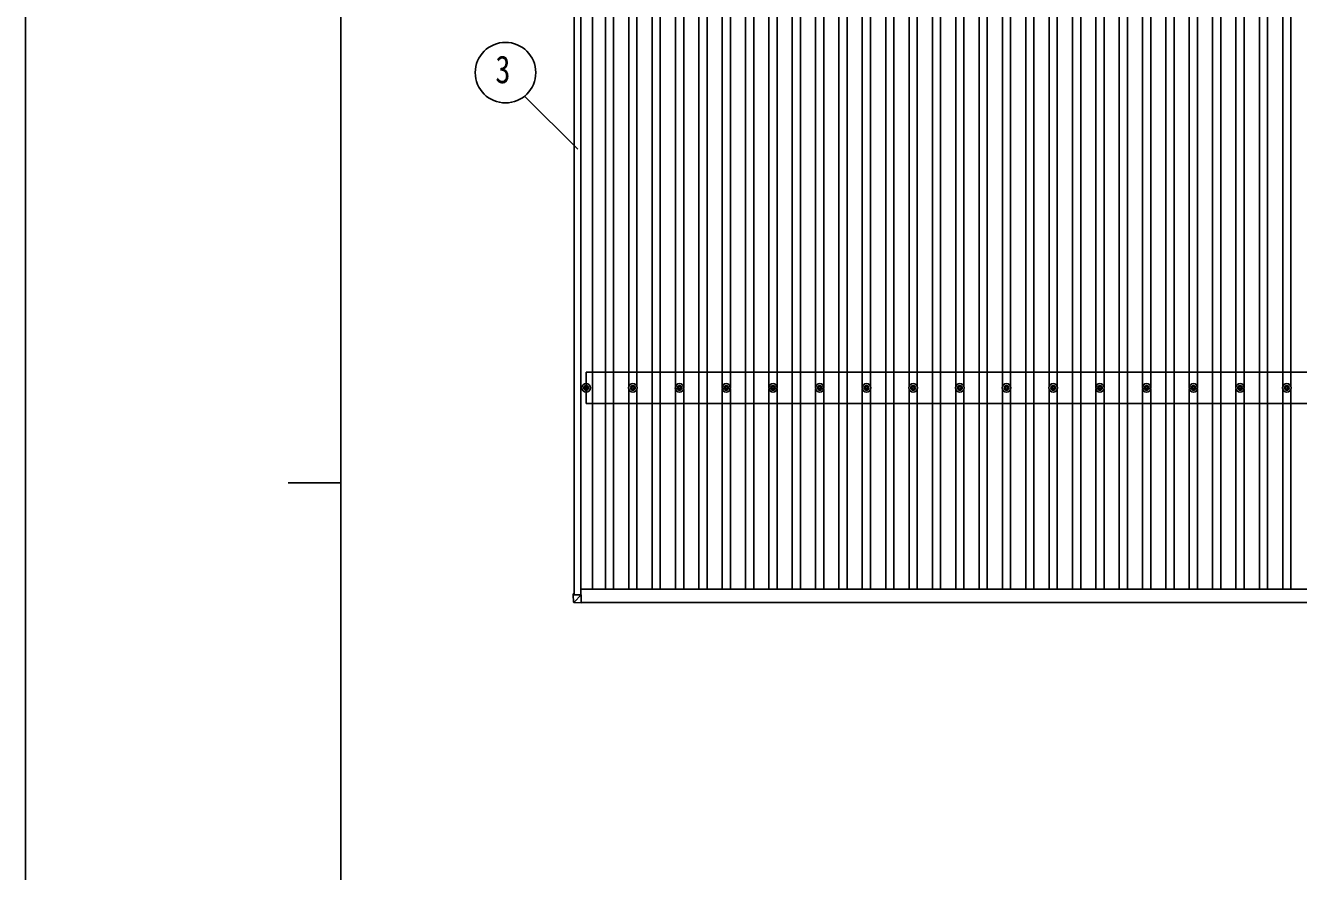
# Model space of a CAD drawing. Units: millimetres, scale not verified. Extents: x -18922 to 18922, y -13365 to 13365.
# Drawn here: x -18922 to -13471, y -1102 to 2520 of the extents above; entities that cross this region are included whole.
import ezdxf
from ezdxf.enums import TextEntityAlignment as Align

# ---------------------------------------------------------------- set-up
doc = ezdxf.new("R2010")
doc.units = ezdxf.units.MM
doc.header["$LTSCALE"] = 70
for name, color, linetype in [('0-5_YKK_13', 4, 'Continuous'), ('0-6_YKK_A1', 4, 'Continuous'), ('0-7_YKK_D', 6, 'Continuous'), ('0-8_YKK_ZWAK', 7, 'Continuous')]:
    doc.layers.add(name, color=color, linetype=linetype)
doc.styles.add('ＭＳ ゴシック', font='')
doc.styles.get('ＭＳ ゴシック').set_extended_font_data('MS Gothic')

msp = doc.modelspace()

# ---------------------------------------------------------------- linework, layer by layer
at = {"layer": '0-5_YKK_13'}
for p, q in [((-16531.44, 969.86), (-16527.02, 969.86)), ((-16531.44, 966.36), (-16527.02, 966.36)), ((-16523.19, 978.11), (-16523.19, 973.69)), ((-16523.19, 962.53), (-16523.19, 958.11)), ((-16519.69, 978.11), (-16519.69, 973.69)), ((-16519.69, 962.53), (-16519.69, 958.11)), ((-16515.86, 969.86), (-16511.44, 969.86)), ((-16515.86, 966.36), (-16511.44, 966.36)), ((-16331.44, 969.86), (-16327.02, 969.86)), ((-16331.44, 966.36), (-16327.02, 966.36)), ((-16323.19, 978.11), (-16323.19, 973.69)), ((-16323.19, 962.53), (-16323.19, 958.11)), ((-16319.69, 978.11), (-16319.69, 973.69)), ((-16319.69, 962.53), (-16319.69, 958.11)), ((-16315.86, 969.86), (-16311.44, 969.86)), ((-16315.86, 966.36), (-16311.44, 966.36)), ((-16131.44, 969.86), (-16127.02, 969.86)), ((-16131.44, 966.36), (-16127.02, 966.36)), ((-16123.19, 978.11), (-16123.19, 973.69)), ((-16123.19, 962.53), (-16123.19, 958.11)), ((-16119.69, 978.11), (-16119.69, 973.69)), ((-16119.69, 962.53), (-16119.69, 958.11)), ((-16115.86, 969.86), (-16111.44, 969.86)), ((-16115.86, 966.36), (-16111.44, 966.36)), ((-15931.44, 969.86), (-15927.02, 969.86)), ((-15931.44, 966.36), (-15927.02, 966.36)), ((-15923.19, 978.11), (-15923.19, 973.69)), ((-15923.19, 962.53), (-15923.19, 958.11)), ((-15919.69, 978.11), (-15919.69, 973.69)), ((-15919.69, 962.53), (-15919.69, 958.11)), ((-15915.86, 969.86), (-15911.44, 969.86)), ((-15915.86, 966.36), (-15911.44, 966.36)), ((-15731.44, 969.86), (-15727.02, 969.86)), ((-15731.44, 966.36), (-15727.02, 966.36)), ((-15723.19, 978.11), (-15723.19, 973.69)), ((-15723.19, 962.53), (-15723.19, 958.11)), ((-15719.69, 978.11), (-15719.69, 973.69)), ((-15719.69, 962.53), (-15719.69, 958.11)), ((-15715.86, 969.86), (-15711.44, 969.86)), ((-15715.86, 966.36), (-15711.44, 966.36)), ((-15531.44, 969.86), (-15527.02, 969.86)), ((-15531.44, 966.36), (-15527.02, 966.36)), ((-15523.19, 978.11), (-15523.19, 973.69)), ((-15523.19, 962.53), (-15523.19, 958.11)), ((-15519.69, 978.11), (-15519.69, 973.69)), ((-15519.69, 962.53), (-15519.69, 958.11)), ((-15515.86, 969.86), (-15511.44, 969.86)), ((-15515.86, 966.36), (-15511.44, 966.36)), ((-15331.44, 969.86), (-15327.02, 969.86)), ((-15331.44, 966.36), (-15327.02, 966.36)), ((-15323.19, 978.11), (-15323.19, 973.69)), ((-15323.19, 962.53), (-15323.19, 958.11)), ((-15319.69, 978.11), (-15319.69, 973.69)), ((-15319.69, 962.53), (-15319.69, 958.11)), ((-15315.86, 969.86), (-15311.44, 969.86)), ((-15315.86, 966.36), (-15311.44, 966.36)), ((-15131.44, 969.86), (-15127.02, 969.86)), ((-15131.44, 966.36), (-15127.02, 966.36)), ((-15123.19, 978.11), (-15123.19, 973.69)), ((-15123.19, 962.53), (-15123.19, 958.11)), ((-15119.69, 978.11), (-15119.69, 973.69)), ((-15119.69, 962.53), (-15119.69, 958.11)), ((-15115.86, 969.86), (-15111.44, 969.86)), ((-15115.86, 966.36), (-15111.44, 966.36)), ((-14931.44, 969.86), (-14927.02, 969.86)), ((-14931.44, 966.36), (-14927.02, 966.36)), ((-14923.19, 978.11), (-14923.19, 973.69)), ((-14923.19, 962.53), (-14923.19, 958.11)), ((-14919.69, 978.11), (-14919.69, 973.69)), ((-14919.69, 962.53), (-14919.69, 958.11)), ((-14915.86, 969.86), (-14911.44, 969.86)), ((-14915.86, 966.36), (-14911.44, 966.36)), ((-14731.44, 969.86), (-14727.02, 969.86)), ((-14731.44, 966.36), (-14727.02, 966.36)), ((-14723.19, 978.11), (-14723.19, 973.69)), ((-14723.19, 962.53), (-14723.19, 958.11)), ((-14719.69, 978.11), (-14719.69, 973.69)), ((-14719.69, 962.53), (-14719.69, 958.11)), ((-14715.86, 969.86), (-14711.44, 969.86)), ((-14715.86, 966.36), (-14711.44, 966.36)), ((-14531.44, 969.86), (-14527.02, 969.86)), ((-14531.44, 966.36), (-14527.02, 966.36)), ((-14523.19, 978.11), (-14523.19, 973.69)), ((-14523.19, 962.53), (-14523.19, 958.11)), ((-14519.69, 978.11), (-14519.69, 973.69)), ((-14519.69, 962.53), (-14519.69, 958.11)), ((-14515.86, 969.86), (-14511.44, 969.86)), ((-14515.86, 966.36), (-14511.44, 966.36)), ((-14331.44, 969.86), (-14327.02, 969.86)), ((-14331.44, 966.36), (-14327.02, 966.36)), ((-14323.19, 978.11), (-14323.19, 973.69)), ((-14323.19, 962.53), (-14323.19, 958.11)), ((-14319.69, 978.11), (-14319.69, 973.69)), ((-14319.69, 962.53), (-14319.69, 958.11)), ((-14315.86, 969.86), (-14311.44, 969.86)), ((-14315.86, 966.36), (-14311.44, 966.36)), ((-14131.44, 969.86), (-14127.02, 969.86)), ((-14131.44, 966.36), (-14127.02, 966.36)), ((-14123.19, 978.11), (-14123.19, 973.69)), ((-14123.19, 962.53), (-14123.19, 958.11)), ((-14119.69, 978.11), (-14119.69, 973.69)), ((-14119.69, 962.53), (-14119.69, 958.11)), ((-14115.86, 969.86), (-14111.44, 969.86)), ((-14115.86, 966.36), (-14111.44, 966.36)), ((-13931.44, 969.86), (-13927.02, 969.86)), ((-13931.44, 966.36), (-13927.02, 966.36)), ((-13923.19, 978.11), (-13923.19, 973.69)), ((-13923.19, 962.53), (-13923.19, 958.11)), ((-13919.69, 978.11), (-13919.69, 973.69)), ((-13919.69, 962.53), (-13919.69, 958.11)), ((-13915.86, 969.86), (-13911.44, 969.86)), ((-13915.86, 966.36), (-13911.44, 966.36)), ((-13731.44, 969.86), (-13727.02, 969.86)), ((-13731.44, 966.36), (-13727.02, 966.36)), ((-13723.19, 978.11), (-13723.19, 973.69)), ((-13723.19, 962.53), (-13723.19, 958.11)), ((-13719.69, 978.11), (-13719.69, 973.69)), ((-13719.69, 962.53), (-13719.69, 958.11)), ((-13715.86, 969.86), (-13711.44, 969.86)), ((-13715.86, 966.36), (-13711.44, 966.36)), ((-13531.44, 969.86), (-13527.02, 969.86)), ((-13531.44, 966.36), (-13527.02, 966.36)), ((-13523.19, 978.11), (-13523.19, 973.69)), ((-13523.19, 962.53), (-13523.19, 958.11)), ((-13519.69, 978.11), (-13519.69, 973.69)), ((-13519.69, 962.53), (-13519.69, 958.11)), ((-13515.86, 969.86), (-13511.44, 969.86)), ((-13515.86, 966.36), (-13511.44, 966.36)), ((-16577.25, 86.84), (-16577.25, 82.03)), ((-16575.38, 51.49), (-16577.25, 82.03)), ((-16576.32, 86.88), (-16573.95, 86.88)), ((-16575.35, 81.97), (-16542.95, 81.91)), ((-16574.75, 82.07), (-16574.75, 86.78)), ((-16574.54, 83.33), (-16574.75, 86.78)), ((-16574.63, 83.33), (-16574.63, 83.28)), ((-16573.95, 83.33), (-16574.63, 83.33)), ((-16573.95, 86.8), (-16574.28, 86.8)), ((-16542.98, 81.99), (-16574.28, 82.05)), ((-16573.95, 86.88), (-16573.95, 82.05)), ((-16542.95, 81.91), (-16573.39, 51.54)), ((-16542.95, 81.91), (-16542.95, 81.99)), ((-16542.95, 49.58), (-16542.95, 81.91)), ((-16573.51, 49.62), (-16542.95, 47.75)), ((-16542.95, 49.58), (-16542.95, 47.75))]:
    msp.add_line(p, q, dxfattribs=at)
msp.add_lwpolyline([(-16574.55, 82.05), (-16574.63, 83.28), (-16573.95, 83.28)], dxfattribs=at)
for centre, radius in [((-16521.44, 968.11), 18.25), ((-16321.44, 968.11), 18.25), ((-16121.44, 968.11), 18.25), ((-15921.44, 968.11), 18.25), ((-15721.44, 968.11), 18.25), ((-15521.44, 968.11), 18.25), ((-15321.44, 968.11), 18.25), ((-15121.44, 968.11), 18.25), ((-14921.44, 968.11), 18.25), ((-14721.44, 968.11), 18.25), ((-14521.44, 968.11), 18.25), ((-14321.44, 968.11), 18.25), ((-14121.44, 968.11), 18.25), ((-13921.44, 968.11), 18.25), ((-13721.44, 968.11), 18.25), ((-13521.44, 968.11), 18.25), ((-16521.44, 968.11), 10.15), ((-16521.44, 968.11), 5.85), ((-16521.44, 968.11), 5.25), ((-16321.44, 968.11), 10.15), ((-16321.44, 968.11), 5.85), ((-16321.44, 968.11), 5.25), ((-16121.44, 968.11), 10.15), ((-16121.44, 968.11), 5.85), ((-16121.44, 968.11), 5.25), ((-15921.44, 968.11), 10.15), ((-15921.44, 968.11), 5.85), ((-15921.44, 968.11), 5.25), ((-15721.44, 968.11), 10.15), ((-15721.44, 968.11), 5.85), ((-15721.44, 968.11), 5.25), ((-15521.44, 968.11), 10.15), ((-15521.44, 968.11), 5.85), ((-15521.44, 968.11), 5.25), ((-15321.44, 968.11), 10.15), ((-15321.44, 968.11), 5.85), ((-15321.44, 968.11), 5.25), ((-15121.44, 968.11), 10.15), ((-15121.44, 968.11), 5.85), ((-15121.44, 968.11), 5.25), ((-14921.44, 968.11), 10.15), ((-14921.44, 968.11), 5.85), ((-14921.44, 968.11), 5.25), ((-14721.44, 968.11), 10.15), ((-14721.44, 968.11), 5.85), ((-14721.44, 968.11), 5.25), ((-14521.44, 968.11), 10.15), ((-14521.44, 968.11), 5.85), ((-14521.44, 968.11), 5.25), ((-14321.44, 968.11), 10.15), ((-14321.44, 968.11), 5.85), ((-14321.44, 968.11), 5.25), ((-14121.44, 968.11), 10.15), ((-14121.44, 968.11), 5.85), ((-14121.44, 968.11), 5.25), ((-13921.44, 968.11), 10.15), ((-13921.44, 968.11), 5.85), ((-13921.44, 968.11), 5.25), ((-13721.44, 968.11), 10.15), ((-13721.44, 968.11), 5.85), ((-13721.44, 968.11), 5.25), ((-13521.44, 968.11), 10.15), ((-13521.44, 968.11), 5.85), ((-13521.44, 968.11), 5.25)]:
    msp.add_circle(centre, radius, dxfattribs=at)
msp.add_arc((-16573.39, 51.61), 2, 183.50806, 266.50804, dxfattribs=at)
for centre, major_axis, ratio, start_param, end_param in [((-16576.25, 86.84), (-1, 0), 0.033322, 4.7783711, 6.2831892), ((-16575.25, 82.03), (-2, 0), 0.033268, 0.0000002, 1.5185344), ((-16574.25, 86.78), (-0.501, 0), 0.033322, 4.7783711, 6.2831892), ((-16574.25, 82.07), (-0.501, 0), 0.033268, 0.0000002, 1.5185344), ((-16542.95, 82.01), (-0.707, 0.001), 0.023584, 1.5338014, 1.5708169), ((-16573.39, 51.61), (-2, -0.12), 0.057795, 6.2811464, 7.7996806), ((-16575.59, 87.54), (-2.1, 36.05), 0.055302, 3.141582, 3.1906491)]:
    msp.add_ellipse(centre, major_axis=major_axis, ratio=ratio, start_param=start_param, end_param=end_param, dxfattribs=at)
at = {"layer": '0-6_YKK_A1'}
for p, q in [((-16573.44, 82.05), (-16573.44, 10852.33)), ((-16544.44, 82), (-16544.44, 10852.28)), ((-16494.94, 106.74), (-16494.94, 10825.09)), ((-16438.94, 106.74), (-16438.94, 10825.09)), ((-16403.94, 106.74), (-16403.94, 10825.09)), ((-16238.94, 106.74), (-16238.94, 10825.09)), ((-16203.94, 106.74), (-16203.94, 10825.09)), ((-16038.94, 106.74), (-16038.94, 10825.09)), ((-16003.94, 106.74), (-16003.94, 10825.09)), ((-15838.94, 106.74), (-15838.94, 10825.09)), ((-15803.94, 106.74), (-15803.94, 10825.09)), ((-15638.94, 106.74), (-15638.94, 10825.09)), ((-15603.94, 106.74), (-15603.94, 10825.09)), ((-15438.94, 106.74), (-15438.94, 10825.09)), ((-15403.94, 106.74), (-15403.94, 10825.09)), ((-15238.94, 106.74), (-15238.94, 10825.09)), ((-15203.94, 106.74), (-15203.94, 10825.09)), ((-15038.94, 106.74), (-15038.94, 10825.09)), ((-15003.94, 106.74), (-15003.94, 10825.09)), ((-14838.94, 106.74), (-14838.94, 10825.09)), ((-14803.94, 106.74), (-14803.94, 10825.09)), ((-14638.94, 106.74), (-14638.94, 10825.09)), ((-14603.94, 106.74), (-14603.94, 10825.09)), ((-14438.94, 106.74), (-14438.94, 10825.09)), ((-14403.94, 106.74), (-14403.94, 10825.09)), ((-14238.94, 106.74), (-14238.94, 10825.09)), ((-14203.94, 106.74), (-14203.94, 10825.09)), ((-14038.94, 106.74), (-14038.94, 10825.09)), ((-14003.94, 106.74), (-14003.94, 10825.09)), ((-13838.94, 106.74), (-13838.94, 10825.09)), ((-13803.94, 106.74), (-13803.94, 10825.09)), ((-13638.94, 106.74), (-13638.94, 10825.09)), ((-13603.94, 106.74), (-13603.94, 10825.09)), ((-16338.94, 973.29), (-16338.94, 3962.93)), ((-16303.94, 973.29), (-16303.94, 3962.93)), ((-16138.94, 973.29), (-16138.94, 3962.93)), ((-16103.94, 973.29), (-16103.94, 3962.93)), ((-15938.94, 973.29), (-15938.94, 3962.93)), ((-15903.94, 973.29), (-15903.94, 3962.93)), ((-15738.94, 973.29), (-15738.94, 3962.93)), ((-15703.94, 973.29), (-15703.94, 3962.93)), ((-15538.94, 973.29), (-15538.94, 3962.93)), ((-15503.94, 973.29), (-15503.94, 3962.93)), ((-15338.94, 973.29), (-15338.94, 3962.93)), ((-15303.94, 973.29), (-15303.94, 3962.93)), ((-15138.94, 973.29), (-15138.94, 3962.93)), ((-15103.94, 973.29), (-15103.94, 3962.93)), ((-14938.94, 973.29), (-14938.94, 3962.93)), ((-14903.94, 973.29), (-14903.94, 3962.93)), ((-14738.94, 973.29), (-14738.94, 3962.93)), ((-14703.94, 973.29), (-14703.94, 3962.93)), ((-14538.94, 973.29), (-14538.94, 3962.93)), ((-14503.94, 973.29), (-14503.94, 3962.93)), ((-14338.94, 973.29), (-14338.94, 3962.93)), ((-14303.94, 973.29), (-14303.94, 3962.93)), ((-14138.94, 973.29), (-14138.94, 3962.93)), ((-14103.94, 973.29), (-14103.94, 3962.93)), ((-13938.94, 973.29), (-13938.94, 3962.93)), ((-13903.94, 973.29), (-13903.94, 3962.93)), ((-13738.94, 973.29), (-13738.94, 3962.93)), ((-13703.94, 973.29), (-13703.94, 3962.93)), ((-13538.94, 973.29), (-13538.94, 3962.93)), ((-13503.94, 973.29), (-13503.94, 3962.93)), ((-8718.69, 1035.11), (-16521.44, 1035.11)), ((-16521.44, 901.11), (-16521.44, 1035.11)), ((-16338.94, 106.74), (-16338.94, 962.93)), ((-16303.94, 106.74), (-16303.94, 962.93)), ((-16138.94, 106.74), (-16138.94, 962.93)), ((-16103.94, 106.74), (-16103.94, 962.93)), ((-15938.94, 106.74), (-15938.94, 962.93)), ((-15903.94, 106.74), (-15903.94, 962.93)), ((-15738.94, 106.74), (-15738.94, 962.93)), ((-15703.94, 106.74), (-15703.94, 962.93)), ((-15538.94, 106.74), (-15538.94, 962.93)), ((-15503.94, 106.74), (-15503.94, 962.93)), ((-15338.94, 106.74), (-15338.94, 962.93)), ((-15303.94, 106.74), (-15303.94, 962.93)), ((-15138.94, 106.74), (-15138.94, 962.93)), ((-15103.94, 106.74), (-15103.94, 962.93)), ((-14938.94, 106.74), (-14938.94, 962.93)), ((-14903.94, 106.74), (-14903.94, 962.93)), ((-14738.94, 106.74), (-14738.94, 962.93)), ((-14703.94, 106.74), (-14703.94, 962.93)), ((-14538.94, 106.74), (-14538.94, 962.93)), ((-14503.94, 106.74), (-14503.94, 962.93)), ((-14338.94, 106.74), (-14338.94, 962.93)), ((-14303.94, 106.74), (-14303.94, 962.93)), ((-14138.94, 106.74), (-14138.94, 962.93)), ((-14103.94, 106.74), (-14103.94, 962.93)), ((-13938.94, 106.74), (-13938.94, 962.93)), ((-13903.94, 106.74), (-13903.94, 962.93)), ((-13738.94, 106.74), (-13738.94, 962.93)), ((-13703.94, 106.74), (-13703.94, 962.93)), ((-13538.94, 106.74), (-13538.94, 962.93)), ((-13503.94, 106.74), (-13503.94, 962.93)), ((-8718.69, 901.11), (-16521.44, 901.11)), ((-16544.44, 106.74), (-8698.44, 106.74)), ((-16542.95, 49.59), (-8700.74, 49.59))]:
    msp.add_line(p, q, dxfattribs=at)
at = {"layer": '0-7_YKK_D'}
msp.add_line((-16786.15, 2216.47), (-16557.08, 1989.65), dxfattribs=at)
msp.add_circle((-16867.11, 2317.68), 129.6, dxfattribs=at)
at = {"layer": '0-8_YKK_ZWAK'}
for p, q in [((-17572.41, -11362.5), (-17572.41, 12487.5)), ((-17797.41, 562.5), (-17572.41, 562.5))]:
    msp.add_line(p, q, dxfattribs=at)
msp.add_lwpolyline([(-18922.5, -13365), (18922.5, -13365), (18922.5, 13365), (-18922.5, 13365)], close=True, dxfattribs=at)

# ---------------------------------------------------------------- texts
at = {"layer": '0-7_YKK_D', "style": 'ＭＳ ゴシック', "width": 0.8}
msp.add_text('3', height=118.8, dxfattribs=at).set_placement((-16910.31, 2236.68), align=Align.BOTTOM_LEFT)

doc.saveas('drawing.dxf')
